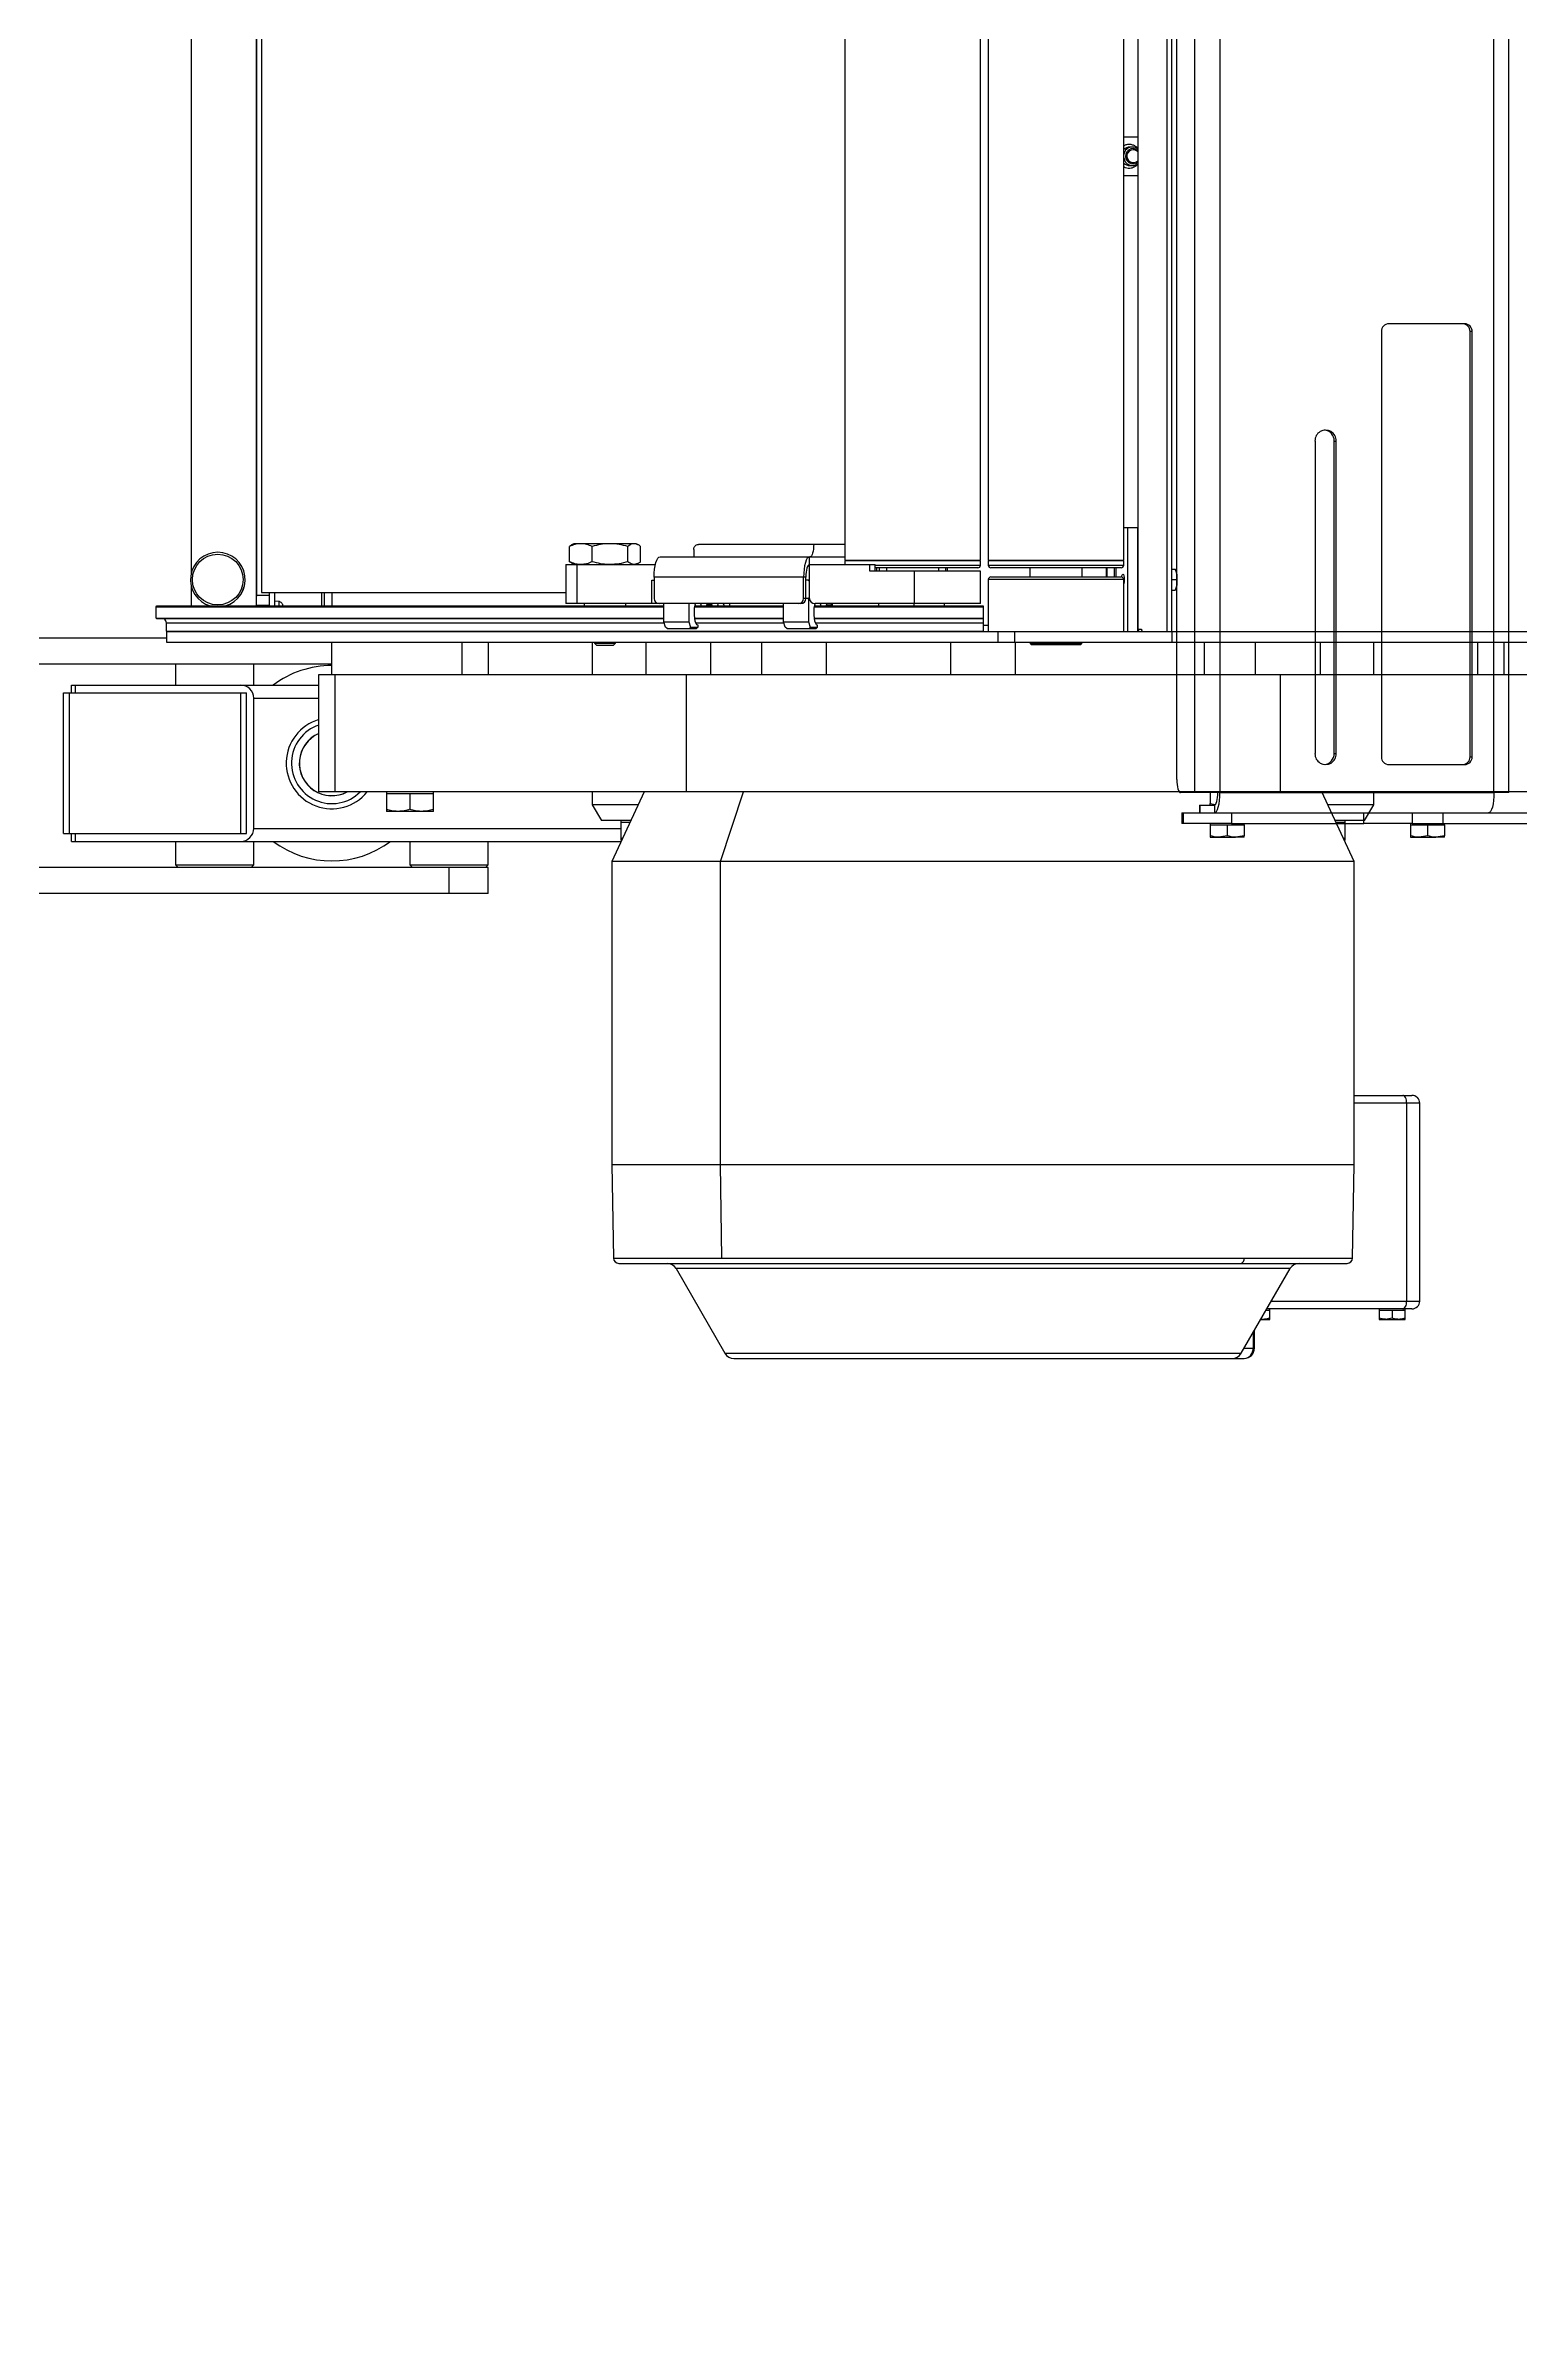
# Model space of a CAD drawing. Header units: inches. Extents: x -955375 to 106222, y -96450 to 64845.
# Drawn here: x 8285 to 8851, y 26349 to 27218 of the extents above; entities that cross this region are included whole.
import ezdxf

# ---------------------------------------------------------------- set-up
doc = ezdxf.new("R2010")
doc.units = ezdxf.units.IN
doc.header["$MEASUREMENT"] = 0
doc.linetypes.add('CONTINUA', pattern=[0])
doc.linetypes.add('SLD-Continua', pattern=[0])
doc.layers.add('ACHUTECH', color=24, linetype='Continuous', lineweight=18)
for name, color, linetype in [('DIBUJO', 2, 'Continuous'), ('P-EQUIPO NUEVO', 134, 'Continuous'), ('SP-TRANSPORTADOR_NUEVO', 102, 'SLD-Continua')]:
    doc.layers.add(name, color=color, linetype=linetype)
doc.styles.get("Standard").update_dxf_attribs({"font": 'isocp2.shx'})
doc.dimstyles.new('SUPERPEQUEÑA', dxfattribs={"dimtxt": 0.1, "dimasz": 0.05, "dimexe": 0.1, "dimexo": 0.15, "dimgap": 0.05, "dimtad": 1, "dimzin": 0, "dimdsep": 46, "dimtxsty": 'Standard', "dimblk1": 'CRUZZ', "dimblk2": 'CRUZZ', "dimsah": 1, "dimcen": 0.03, "dimse1": 1, "dimse2": 1, "dimclrd": 109, "dimclre": 4, "dimclrt": 173, "dimadec": 0, "dimazin": 0, "dimtfac": 1, "dimtix": 1, "dimtmove": 1, "dimatfit": 3, "dimldrblk": 'CRUZZ', "dimfxl": 1, "dimtolj": 1, "dimtzin": 0, "dimlwd": -1, "dimarcsym": 0})

# ---------------------------------------------------------------- blocks, each defined once
blk = doc.blocks.new('CRUZ')
at = {"layer": 'DIBUJO', "color": 7, "lineweight": -3}
for p, q in [((-0.2, 0), (0.2, 0)), ((0, 0.2), (0, -0.2))]:
    blk.add_line(p, q, dxfattribs=at)
at = {"layer": 'DIBUJO', "color": 7, "lineweight": -3, "const_width": 0.05}
blk.add_lwpolyline([(0, 0, 1), (0, 0, 1)], format="xyb", close=True, dxfattribs=at)
blk = doc.blocks.new('CRUZZ')
at = {"layer": 'DIBUJO', "color": 3, "xscale": 10, "yscale": 10, "zscale": 10}
blk.add_blockref('CRUZ', (0, 0), dxfattribs=at)
blk = doc.blocks.new('*D185')
at = {"layer": 'ACHUTECH', "color": 7, "ltscale": 500, "transparency": 16777216}
blk.add_line((5118.65, 54499.15), (5118.65, 25409.93), dxfattribs=at)
at = {"layer": 'Defpoints', "color": 0, "linetype": 'CONTINUA', "ltscale": 500, "transparency": 16777216}
for p in [(26169.23, 54499.2), (5118.65, 25409.88), (6592.24, 25409.88)]:
    blk.add_point(p, dxfattribs=at)
at = {"layer": 'ACHUTECH', "color": 7, "linetype": 'CONTINUA', "ltscale": 500, "transparency": 16777216, "xscale": 0.05, "yscale": 0.05, "zscale": 0.05}
for p, rotation in [((5118.65, 54499.2), 90), ((5118.65, 25409.88), 270)]:
    blk.add_blockref('CRUZZ', p, dxfattribs=dict(at, rotation=rotation))
at = {"layer": 'ACHUTECH', "color": 7, "linetype": 'CONTINUA', "lineweight": 13, "ltscale": 500, "transparency": 16777216, "insert": (5118.56, 39954.54), "char_height": 0.15, "attachment_point": 5, "rotation": 90}
blk.add_mtext('\\A1;29089.32', dxfattribs=at)
blk = doc.blocks.new('*D201')
at = {"layer": 'ACHUTECH', "color": 7, "ltscale": 500, "transparency": 16777216}
blk.add_line((4340.12, 59153.03), (4340.12, 15437.33), dxfattribs=at)
at = {"layer": 'Defpoints', "color": 0, "linetype": 'CONTINUA', "ltscale": 500, "transparency": 16777216}
for p in [(21639.15, 59153.08), (4340.12, 15437.28), (6285.39, 15437.28)]:
    blk.add_point(p, dxfattribs=at)
at = {"layer": 'ACHUTECH', "color": 7, "linetype": 'CONTINUA', "ltscale": 500, "transparency": 16777216, "xscale": 0.05, "yscale": 0.05, "zscale": 0.05}
for p, rotation in [((4340.12, 59153.08), 90), ((4340.12, 15437.28), 270)]:
    blk.add_blockref('CRUZZ', p, dxfattribs=dict(at, rotation=rotation))
at = {"layer": 'ACHUTECH', "color": 7, "linetype": 'CONTINUA', "lineweight": 13, "ltscale": 500, "transparency": 16777216, "insert": (4340.02, 37295.18), "char_height": 0.15, "attachment_point": 5, "rotation": 90}
blk.add_mtext('\\A1;43715.81', dxfattribs=at)
blk = doc.blocks.new('tr-55')
for radius, start, end in [(1002, 0.09743, 90.09743), (987, 0.09743, 90.09743), (678.5, 0, 90), (663.5, 0, 90)]:
    blk.add_arc((122470, 12167.21), radius, start, end)
blk = doc.blocks.new('termoformadora 2')
for p, q in [((140534.53, -8686.36), (140529.96, -8686.36)), ((140531.09, -8688.36), (140512.32, -8720.86)), ((140525.96, -8690.35), (140525.92, -8697.31)), ((140526.46, -8696.37), (140526.49, -8690.36)), ((140529.93, -8690.36), (140526.49, -8690.36)), ((140729.25, -8688.36), (140531.09, -8688.36)), ((140748.01, -8720.86), (140729.25, -8688.36)), ((140465.51, -8705.36), (140521.27, -8705.36)), ((140478.13, -8701.36), (140468.13, -8701.36)), ((140468.13, -8701.81), (140468.13, -8705.36)), ((140478.13, -8704.86), (140468.13, -8704.86)), ((140468.44, -8705.59), (140468.18, -8705.87)), ((140468.72, -8705.42), (140468.44, -8705.59)), ((140469.01, -8705.36), (140468.72, -8705.42)), ((140473.13, -8701.81), (140475.63, -8701.36)), ((140473.13, -8704.86), (140473.13, -8701.81)), ((140478.13, -8705.36), (140478.13, -8701.36)), ((140523.58, -8701.36), (140520.13, -8701.36)), ((140520.13, -8701.81), (140520.13, -8705.36)), ((140521.56, -8704.86), (140520.13, -8704.86)), ((140462.51, -8708.36), (140462.51, -8784.36)), ((140519.54, -8708.36), (140462.51, -8708.36)), ((140467.54, -8707.78), (140467.51, -8708.36)), ((140467.51, -8708.36), (140467.51, -8784.36)), ((140467.62, -8707.22), (140467.54, -8707.78)), ((140467.76, -8706.7), (140467.62, -8707.22)), ((140467.95, -8706.24), (140467.76, -8706.7)), ((140468.18, -8705.87), (140467.95, -8706.24)), ((140512.32, -8720.86), (140748.01, -8720.86)), ((140488.32, -8724.83), (140487.69, -8760.86)), ((140772.02, -8724.83), (140488.32, -8724.83)), ((140730.47, -8724.83), (140730.92, -8760.86)), ((140772.65, -8760.86), (140772.02, -8724.83)), ((140487.67, -8760.86), (140487.67, -8877.12)), ((140772.67, -8760.86), (140487.67, -8760.86)), ((140730.93, -8760.86), (140730.93, -8877.12)), ((140772.67, -8877.12), (140772.67, -8760.86)), ((140462.51, -8784.36), (140487.67, -8784.36)), ((140487.67, -8787.36), (140465.51, -8787.36)), ((140467.51, -8784.36), (140467.54, -8784.95)), ((140467.54, -8784.95), (140467.62, -8785.51)), ((140467.62, -8785.51), (140467.76, -8786.03)), ((140467.76, -8786.03), (140467.95, -8786.49)), ((140467.95, -8786.49), (140468.18, -8786.86)), ((140468.18, -8786.86), (140468.44, -8787.14)), ((140468.44, -8787.14), (140468.72, -8787.31)), ((140468.72, -8787.31), (140469.01, -8787.36)), ((140820.17, -8864.86), (140820.17, -8874.86)), ((140820.17, -8864.86), (141160.17, -8864.86)), ((140835.17, -8864.86), (140835.17, -8874.86)), ((140487.67, -8877.12), (140500.14, -8903.86)), ((140487.67, -8877.12), (140772.67, -8877.12)), ((140730.93, -8877.12), (140722.11, -8903.86)), ((140760.2, -8903.86), (140772.67, -8877.12)), ((140821.17, -8874.86), (140820.17, -8875.86)), ((140820.17, -8874.86), (141160.17, -8874.86)), ((140820.17, -8875.86), (140820.17, -8884.86)), ((140850.17, -8875.86), (140820.17, -8875.86)), ((140850.17, -8875.86), (140849.17, -8874.86)), ((140850.17, -8884.86), (140850.17, -8875.86)), ((140911.17, -8874.86), (140910.17, -8875.86)), ((140910.17, -8875.86), (140910.17, -8884.86)), ((140940.17, -8875.86), (140910.17, -8875.86)), ((140940.17, -8875.86), (140939.17, -8874.86)), ((140940.17, -8884.86), (140940.17, -8875.86)), ((140453.04, -8887.05), (140456.29, -8886.46)), ((140453.04, -8886.46), (140456.29, -8886.46)), ((140453.04, -8891.16), (140453.04, -8887.05)), ((140462.79, -8886.46), (140456.29, -8886.46)), ((140459.54, -8887.05), (140462.79, -8886.46)), ((140459.54, -8891.16), (140459.54, -8887.05)), ((140466.04, -8886.46), (140462.79, -8886.46)), ((140466.04, -8891.16), (140466.04, -8887.05)), ((140491.17, -8885.36), (140491.52, -8885.36)), ((140491.17, -8886.17), (140491.81, -8886)), ((140491.17, -8886.17), (140491.17, -8892.86)), ((140529.97, -8887.05), (140533.22, -8886.46)), ((140529.97, -8886.46), (140533.22, -8886.46)), ((140529.97, -8891.16), (140529.97, -8887.05)), ((140539.72, -8886.46), (140533.22, -8886.46)), ((140536.47, -8887.05), (140539.72, -8886.46)), ((140536.47, -8891.16), (140536.47, -8887.05)), ((140542.97, -8886.46), (140539.72, -8886.46)), ((140542.97, -8891.16), (140542.97, -8887.05)), ((140768.53, -8886), (140769.17, -8886.17)), ((140769.17, -8885.36), (140768.82, -8885.36)), ((140980.17, -8884.86), (140769.06, -8884.86)), ((140769.17, -8892.86), (140769.17, -8886.17)), ((140912.99, -8887.86), (140912.99, -8941.86)), ((140983.17, -8887.86), (140912.99, -8887.86)), ((140915.12, -8887.86), (140915.12, -8941.86)), ((140978.7, -8887.86), (140978.7, -8884.86)), ((140980.17, -8884.86), (140980.17, -8887.86)), ((140980.88, -8887.86), (140980.88, -8941.86)), ((140983.17, -8887.86), (140983.17, -8941.86)), ((140453.55, -8891.76), (140360.67, -8891.76)), ((140453.55, -8895.76), (140360.67, -8895.76)), ((140434.96, -8897.08), (140435.33, -8896.36)), ((140435.33, -8896.36), (140435.73, -8895.91)), ((140435.73, -8895.91), (140436.15, -8895.76)), ((140453.04, -8891.16), (140453.04, -8891.76)), ((140456.29, -8891.16), (140453.04, -8891.16)), ((140465.46, -8891.76), (140453.55, -8891.76)), ((140453.55, -8891.76), (140453.55, -8895.76)), ((140465.46, -8895.76), (140453.55, -8895.76)), ((140459.54, -8891.16), (140456.29, -8891.16)), ((140462.79, -8891.16), (140459.54, -8891.16)), ((140466.04, -8891.16), (140462.79, -8891.16)), ((140465.46, -8891.76), (140484, -8891.76)), ((140465.46, -8895.76), (140465.46, -8891.76)), ((140481.6, -8895.76), (140465.46, -8895.76)), ((140466.04, -8891.76), (140466.04, -8891.16)), ((140483.67, -8892.86), (140480.17, -8898.93)), ((140541.36, -8895.76), (140481.6, -8895.76)), ((140483.67, -8892.86), (140495.01, -8892.86)), ((140534.73, -8891.76), (140484, -8891.76)), ((140484, -8891.76), (140484, -8895.76)), ((140494.73, -8892.26), (140491.17, -8892.26)), ((140529.97, -8891.16), (140529.97, -8891.76)), ((140533.22, -8891.16), (140529.97, -8891.16)), ((140536.47, -8891.16), (140533.22, -8891.16)), ((140534.73, -8891.76), (140553.27, -8891.76)), ((140534.73, -8895.76), (140534.73, -8891.76)), ((140539.72, -8891.16), (140536.47, -8891.16)), ((140542.97, -8891.16), (140539.72, -8891.16)), ((140540.54, -8896.36), (140540.17, -8897.08)), ((140540.94, -8895.91), (140540.54, -8896.36)), ((140541.36, -8895.76), (140540.94, -8895.91)), ((140541.88, -8895.76), (140541.36, -8895.76)), ((140541.36, -8898.76), (140541.36, -8895.76)), ((140553.27, -8895.76), (140541.88, -8895.76)), ((140542.97, -8891.76), (140542.97, -8891.16)), ((140546.9, -8898.76), (140546.9, -8895.76)), ((140547.09, -8898.76), (140547.09, -8895.76)), ((140553.27, -8891.76), (140553.84, -8891.76)), ((140553.27, -8891.76), (140553.27, -8895.76)), ((140553.84, -8895.76), (140553.27, -8895.76)), ((140553.84, -8895.76), (140553.84, -8891.76)), ((140765.33, -8892.86), (140776.67, -8892.86)), ((140769.17, -8892.26), (140765.6, -8892.26)), ((140910.17, -8889.86), (140769.17, -8889.86)), ((140780.17, -8898.93), (140776.67, -8892.86)), ((140841.17, -8896.36), (140859.17, -8896.36)), ((140910.17, -8889.86), (140910.17, -8939.86)), ((140375.17, -8903.86), (140885.17, -8903.86)), ((140428.35, -8903.56), (140428.35, -9622.56)), ((140428.35, -8903.56), (140434.01, -8903.56)), ((140434.01, -8903.56), (140434.05, -8902.04)), ((140434.01, -8903.56), (140434.01, -9622.56)), ((140539.22, -8903.56), (140434.01, -8903.56)), ((140434.05, -8902.04), (140434.17, -8900.58)), ((140434.17, -8900.58), (140434.37, -8899.23)), ((140434.37, -8899.23), (140434.64, -8898.05)), ((140434.64, -8898.05), (140434.96, -8897.08)), ((140480.17, -8898.93), (140480.17, -8903.86)), ((140480.17, -8898.93), (140497.84, -8898.93)), ((140516.15, -8948.86), (140516.15, -8903.86)), ((140539.26, -8902.04), (140539.22, -8903.56)), ((140539.22, -8903.56), (140548.86, -8903.56)), ((140539.22, -9622.56), (140539.22, -8903.56)), ((140539.38, -8900.58), (140539.26, -8902.04)), ((140539.58, -8899.23), (140539.38, -8900.58)), ((140539.85, -8898.05), (140539.58, -8899.23)), ((140540.17, -8897.08), (140539.85, -8898.05)), ((140540.07, -8902.63), (140540.04, -8903.56)), ((140540.14, -8901.73), (140540.07, -8902.63)), ((140540.26, -8900.9), (140540.14, -8901.73)), ((140540.43, -8900.17), (140540.26, -8900.9)), ((140540.63, -8899.57), (140540.43, -8900.17)), ((140540.85, -8899.13), (140540.63, -8899.57)), ((140541.1, -8898.86), (140540.85, -8899.13)), ((140542.97, -8899.35), (140541.04, -8899)), ((140541.36, -8898.76), (140541.1, -8898.86)), ((140546.9, -8898.76), (140541.36, -8898.76)), ((140542.97, -8903.56), (140542.97, -8899.35)), ((140547.09, -8898.76), (140546.9, -8898.76)), ((140548.86, -8903.56), (140554.4, -8903.56)), ((140548.86, -8903.56), (140548.86, -9622.56)), ((140554.66, -8903.66), (140554.4, -8903.56)), ((140554.92, -8903.95), (140554.66, -8903.66)), ((140555.16, -8904.41), (140554.92, -8903.95)), ((140555.37, -8905.03), (140555.16, -8904.41)), ((140555.54, -8905.79), (140555.37, -8905.03)), ((140744.19, -8948.86), (140744.19, -8903.86)), ((140762.5, -8898.93), (140780.17, -8898.93)), ((140780.17, -8903.86), (140780.17, -8898.93)), ((140841.17, -8897.17), (140841.17, -8903.86)), ((140859.17, -8903.26), (140841.17, -8903.26)), ((140850.17, -8903.26), (140850.17, -8897.17)), ((140859.17, -8903.86), (140859.17, -8897.17)), ((140879.02, -8948.86), (140879.02, -8903.86)), ((140885.17, -8903.86), (140885.17, -8948.86)), ((140474.35, -8914.31), (140445.26, -8914.31)), ((140555.66, -8906.65), (140555.54, -8905.79)), ((140555.74, -8907.59), (140555.66, -8906.65)), ((140555.77, -8908.56), (140555.74, -8907.59)), ((140555.77, -8908.56), (140555.77, -9617.56)), ((140442.38, -8917.31), (140442.38, -9080.56)), ((140443.2, -8917.31), (140442.38, -8917.31)), ((140443.2, -8917.31), (140443.2, -9080.56)), ((140477.24, -9080.56), (140477.24, -8917.31)), ((140494.55, -8918.56), (140494.55, -9038.56)), ((140495.37, -8918.56), (140494.55, -8918.56)), ((140495.37, -8918.56), (140495.37, -9038.56)), ((140502.72, -9038.56), (140502.72, -8918.56)), ((140910.17, -8939.86), (140885.17, -8939.86)), ((140885.17, -8948.86), (140375.17, -8948.86)), ((140430.17, -8961.36), (140430.17, -8948.86)), ((140440.17, -8948.86), (140440.17, -8961.36)), ((140480.17, -8948.86), (140480.17, -8961.36)), ((140500.67, -8948.86), (140500.67, -8961.36)), ((140525.67, -8961.36), (140525.67, -8948.86)), ((140545.17, -8948.86), (140545.17, -8961.36)), ((140617.67, -8948.86), (140617.67, -8961.36)), ((140642.67, -8961.36), (140642.67, -8948.86)), ((140690.27, -8948.86), (140690.27, -8961.36)), ((140715.17, -8961.36), (140715.17, -8948.86)), ((140734.67, -8948.86), (140734.67, -8961.36)), ((140759.67, -8961.36), (140759.67, -8948.86)), ((140780.17, -8961.36), (140780.17, -8948.86)), ((140820.17, -8961.36), (140820.17, -8948.86)), ((140830.17, -8948.86), (140830.17, -8961.36)), ((140880.17, -8948.86), (140880.17, -8961.36)), ((140980.17, -8944.86), (140885.17, -8944.86)), ((140910.17, -8944.86), (140910.17, -8952.86)), ((140983.17, -8941.86), (140912.99, -8941.86)), ((140940.17, -8952.86), (140940.17, -8944.86)), ((140978.7, -8944.86), (140978.7, -8941.86)), ((140980.17, -8941.86), (140980.17, -8944.86)), ((140880.17, -8952.86), (141100.17, -8952.86)), ((140350, -8965.36), (140943.67, -8965.36)), ((140943.67, -8961.36), (140400.17, -8961.36)), ((140557.58, -8961.36), (140557.58, -8965.36)), ((140557.75, -8965.36), (140557.75, -9630.36)), ((140559.53, -8965.36), (140559.53, -9630.36)), ((140570.67, -8966.36), (140569.35, -8966.36)), ((140570.67, -8966.36), (140570.67, -9629.36)), ((140570.89, -9005.36), (140570.89, -8965.36)), ((140574.53, -8965.36), (140574.53, -9005.36)), ((140576.17, -8965.36), (140576.17, -8985.36)), ((140592.72, -8960.36), (140592.22, -8960.86)), ((140592.22, -8960.86), (140592.22, -8961.36)), ((140612.12, -8960.86), (140592.22, -8960.86)), ((140592.72, -8960.36), (140611.62, -8960.36)), ((140612.12, -8960.86), (140611.62, -8960.36)), ((140612.12, -8961.36), (140612.12, -8960.86)), ((140618.1, -8965.36), (140618.1, -8961.36)), ((140624.42, -8961.36), (140624.42, -8965.36)), ((140628.17, -8985.36), (140628.17, -8965.36)), ((140630.17, -8975.26), (140630.17, -8965.36)), ((140943.67, -8965.56), (140630.17, -8965.56)), ((140772.1, -8960.14), (140771.3, -8960.94)), ((140771.3, -8960.94), (140771.3, -8961.36)), ((140779.3, -8960.94), (140771.3, -8960.94)), ((140778.5, -8960.14), (140772.1, -8960.14)), ((140779.3, -8960.94), (140778.5, -8960.14)), ((140779.3, -8961.36), (140779.3, -8960.94)), ((140943.47, -8965.36), (140943.67, -8965.56)), ((140943.67, -8965.36), (140943.67, -8961.36)), ((140943.67, -8962.86), (141075.17, -8962.86)), ((140943.67, -8965.56), (140943.67, -8968.64)), ((140630.17, -8967.86), (140628.17, -8967.86)), ((140630.17, -8968.64), (140694.45, -8968.64)), ((140630.17, -8970.26), (140694.89, -8970.26)), ((140694.93, -8970.56), (140630.17, -8970.56)), ((140694.89, -8974.96), (140630.17, -8974.96)), ((140693.76, -8967.04), (140693.66, -8967.14)), ((140693.66, -8967.14), (140693.66, -8967.81)), ((140696.57, -8967.14), (140693.66, -8967.14)), ((140693.66, -8967.81), (140694.05, -8968)), ((140693.89, -8967.88), (140693.66, -8967.81)), ((140694.26, -8966.64), (140693.76, -8967.04)), ((140694.05, -8968), (140694.4, -8968.54)), ((140705.52, -8966.64), (140694.26, -8966.64)), ((140694.4, -8968.54), (140694.7, -8969.39)), ((140694.7, -8969.39), (140694.92, -8970.49)), ((140694.97, -8974.38), (140694.78, -8975.55)), ((140694.92, -8970.49), (140695.04, -8971.75)), ((140695.06, -8973.09), (140694.97, -8974.38)), ((140695.04, -8971.75), (140695.06, -8973.09)), ((140696.57, -8967.14), (140696.9, -8966.64)), ((140697.15, -8969.14), (140696.57, -8967.14)), ((140697.15, -8977.84), (140697.15, -8969.14)), ((140706.72, -8969.14), (140697.15, -8969.14)), ((140705.52, -8966.64), (140706.14, -8967.14)), ((140706.14, -8967.14), (140706.72, -8969.14)), ((140706.58, -8968.64), (140740.38, -8968.64)), ((140706.72, -8969.14), (140706.72, -8976.14)), ((140706.72, -8970.26), (140740.81, -8970.26)), ((140740.86, -8970.56), (140706.72, -8970.56)), ((140740.82, -8974.96), (140706.72, -8974.96)), ((140739.68, -8967.04), (140739.59, -8967.14)), ((140739.59, -8967.14), (140739.59, -8967.81)), ((140742.5, -8967.14), (140739.59, -8967.14)), ((140739.59, -8967.81), (140739.97, -8968)), ((140739.82, -8967.88), (140739.59, -8967.81)), ((140740.18, -8966.64), (140739.68, -8967.04)), ((140739.97, -8968), (140740.33, -8968.54)), ((140751.44, -8966.64), (140740.18, -8966.64)), ((140740.33, -8968.54), (140740.63, -8969.39)), ((140740.63, -8969.39), (140740.84, -8970.49)), ((140740.9, -8974.38), (140740.71, -8975.55)), ((140740.84, -8970.49), (140740.97, -8971.75)), ((140740.99, -8973.09), (140740.9, -8974.38)), ((140740.97, -8971.75), (140740.99, -8973.09)), ((140742.5, -8967.14), (140742.83, -8966.64)), ((140743.08, -8969.14), (140742.5, -8967.14)), ((140743.08, -8976.14), (140743.08, -8969.14)), ((140752.65, -8969.14), (140743.08, -8969.14)), ((140751.44, -8966.64), (140752.06, -8967.14)), ((140752.06, -8967.14), (140752.65, -8969.14)), ((140752.5, -8968.64), (140943.67, -8968.64)), ((140752.65, -8969.14), (140752.65, -8976.14)), ((140752.65, -8970.26), (140947.37, -8970.26)), ((140947.67, -8970.56), (140752.65, -8970.56)), ((140947.67, -8974.96), (140752.65, -8974.96)), ((140947.37, -8970.26), (140947.67, -8970.56)), ((140947.67, -8974.96), (140947.37, -8975.26)), ((140947.67, -8970.56), (140947.67, -8974.96)), ((140555.82, -8985.36), (140555.76, -8983.36)), ((140556.38, -8981.36), (140556.18, -8981.77)), ((140557.75, -8981.36), (140556.39, -8981.36)), ((140576.01, -8984.56), (140576.12, -8983.88)), ((140576.12, -8983.88), (140576.17, -8983.71)), ((140694.81, -8975.26), (140630.17, -8975.26)), ((140631.17, -8976.14), (140631.17, -8988.64)), ((140631.17, -8976.14), (140694.67, -8976.14)), ((140645.04, -8976.14), (140645.04, -8975.26)), ((140656.42, -8976.14), (140656.42, -8988.64)), ((140656.77, -8976.14), (140656.77, -8975.26)), ((140670.14, -8975.26), (140670.14, -8976.14)), ((140688.14, -8976.14), (140688.14, -8975.26)), ((140688.43, -8975.64), (140688.24, -8975.26)), ((140688.43, -8976.14), (140688.43, -8975.64)), ((140690.17, -8975.64), (140688.43, -8975.64)), ((140690.36, -8975.26), (140690.17, -8975.64)), ((140690.17, -8975.64), (140690.17, -8976.14)), ((140692.7, -8976.14), (140692.49, -8975.26)), ((140694.78, -8975.55), (140694.63, -8976.14)), ((140697.15, -8977.84), (140696.75, -8977.84)), ((140696.78, -8978.64), (140697.26, -8978.14)), ((140696.78, -8978.14), (140699.05, -8978.14)), ((140696.78, -8978.14), (140696.78, -8994.14)), ((140697.15, -8977.84), (140697.44, -8978.14)), ((140698.17, -8978.14), (140698.17, -8986.34)), ((140699.05, -8978.14), (140699.05, -8986.34)), ((140700.09, -8976.14), (140790.3, -8976.14)), ((140740.74, -8975.26), (140706.72, -8975.26)), ((140727.37, -8975.26), (140727.37, -8976.14)), ((140729.74, -8975.55), (140729.69, -8975.26)), ((140729.9, -8976.14), (140729.74, -8975.55)), ((140732.04, -8975.26), (140731.83, -8976.14)), ((140734.35, -8975.64), (140734.16, -8975.26)), ((140734.35, -8976.14), (140734.35, -8975.64)), ((140734.35, -8975.64), (140736.1, -8975.64)), ((140736.29, -8975.26), (140736.1, -8975.64)), ((140736.1, -8975.64), (140736.1, -8976.14)), ((140738.62, -8976.14), (140738.41, -8975.26)), ((140740.71, -8975.55), (140740.55, -8976.14)), ((140947.37, -8975.26), (140752.65, -8975.26)), ((140756.45, -8986.34), (140756.45, -8978.14)), ((140757.34, -8976.14), (140757.34, -8985.14)), ((140767.3, -8975.26), (140767.3, -8976.14)), ((140783.3, -8976.14), (140783.3, -8975.26)), ((140785.95, -8976.14), (140785.95, -8991.14)), ((140790.3, -8991.14), (140790.3, -8976.14)), ((140907.17, -8980.36), (140790.3, -8980.36)), ((140880.17, -8980.36), (140880.17, -8975.26)), ((140883.11, -8980.36), (140883.11, -8975.26)), ((140884.15, -8980.36), (140884.15, -8975.26)), ((140899.05, -8975.26), (140899.06, -8975.42)), ((140899.06, -8975.26), (140899.06, -8975.42)), ((140899.09, -8975.42), (140899.11, -8975.26)), ((140899.09, -8975.42), (140899.09, -8975.26)), ((140900.26, -8976.93), (140900.26, -8976.91)), ((140900.27, -8976.94), (140900.26, -8976.93)), ((140900.27, -8976.92), (140900.58, -8976.98)), ((140900.27, -8976.95), (140900.27, -8976.94)), ((140900.28, -8976.95), (140900.27, -8976.95)), ((140900.29, -8976.93), (140900.28, -8976.94)), ((140900.28, -8976.94), (140900.28, -8976.95)), ((140900.28, -8976.95), (140900.28, -8976.95)), ((140900.29, -8976.91), (140900.29, -8976.93)), ((140900.45, -8976.97), (140902.08, -8977.11)), ((140902.17, -8980.36), (140902.17, -8975.26)), ((140904.17, -8980.36), (140904.17, -8975.26)), ((140909.1, -8979.36), (140904.17, -8979.36)), ((140904.21, -8975.36), (140904.21, -8975.26)), ((140904.21, -8975.36), (140909.2, -8975.36)), ((140907.17, -9615.36), (140907.17, -8980.36)), ((140908.94, -8979.36), (140908.94, -9616.36)), ((140909.2, -9620.36), (140909.2, -8975.36)), ((140934.2, -8983.03), (140934.2, -8975.26)), ((140556.39, -8989.36), (140555.76, -8987.36)), ((140557.75, -8985.36), (140555.82, -8985.36)), ((140556.18, -8988.96), (140556.38, -8989.36)), ((140557.75, -8989.36), (140556.39, -8989.36)), ((140575.97, -8985.36), (140576.01, -8984.56)), ((140576.01, -8986.17), (140575.97, -8985.36)), ((140575.99, -8984.74), (140576.02, -8985.36)), ((140576.02, -8985.36), (140575.99, -8985.99)), ((140576.12, -8986.85), (140576.01, -8986.17)), ((140576.29, -8987.31), (140576.12, -8986.85)), ((140576.17, -8985.36), (140628.17, -8985.36)), ((140576.17, -8990.86), (140576.17, -8992.56)), ((140628.17, -8990.86), (140576.17, -8990.86)), ((140576.17, -8992.56), (140576.47, -8992.86)), ((140576.17, -8992.56), (140628.17, -8992.56)), ((140576.48, -8987.46), (140576.29, -8987.31)), ((140576.68, -8987.31), (140576.48, -8987.46)), ((140576.85, -8986.85), (140576.68, -8987.31)), ((140576.94, -8986.34), (140576.85, -8986.85)), ((140627.17, -8986.36), (140577.17, -8986.36)), ((140577.17, -8989.86), (140627.17, -8989.86)), ((140579.17, -8989.86), (140579.17, -8986.36)), ((140579.66, -8986.36), (140579.66, -8989.86)), ((140582.59, -8989.86), (140582.59, -8986.36)), ((140582.94, -8989.86), (140582.94, -8986.36)), ((140592.27, -8986.36), (140592.17, -8986.46)), ((140592.17, -8986.46), (140592.17, -8989.86)), ((140612.17, -8986.46), (140592.17, -8986.46)), ((140612.17, -8986.46), (140612.07, -8986.36)), ((140612.17, -8989.86), (140612.17, -8986.46)), ((140627.87, -8992.86), (140628.17, -8992.56)), ((140628.17, -8992.56), (140628.17, -8990.86)), ((140631.17, -8988.64), (140673.57, -8988.64)), ((140631.17, -8990.86), (140631.17, -8992.56)), ((140671.62, -8990.86), (140631.17, -8990.86)), ((140631.17, -8992.56), (140631.47, -8992.86)), ((140631.17, -8992.56), (140683.17, -8992.56)), ((140632.17, -8989.86), (140671.62, -8989.86)), ((140643.96, -8989.86), (140643.92, -8988.64)), ((140644.41, -8988.64), (140644.44, -8989.86)), ((140647.17, -8988.64), (140647.17, -8989.86)), ((140667.17, -8989.86), (140667.17, -8988.64)), ((140669.91, -8988.64), (140669.91, -8989.86)), ((140670.91, -8988.64), (140670.91, -8989.86)), ((140671.62, -8988.64), (140671.62, -8991.14)), ((140696.78, -8991.14), (140671.62, -8991.14)), ((140673.57, -8988.64), (140673.57, -8991.14)), ((140682.87, -8992.86), (140683.17, -8992.56)), ((140683.17, -8992.56), (140683.17, -8991.14)), ((140697.26, -8985.14), (140696.78, -8984.64)), ((140696.78, -8985.14), (140698.17, -8985.14)), ((140696.78, -8991.14), (140697.05, -8991.05)), ((140697.05, -8991.05), (140697.31, -8990.77)), ((140697.31, -8990.77), (140697.55, -8990.33)), ((140697.55, -8990.33), (140697.77, -8989.73)), ((140697.77, -8989.73), (140697.94, -8989.01)), ((140697.94, -8989.01), (140698.07, -8988.18)), ((140698.04, -8992.83), (140698.38, -8991.86)), ((140698.07, -8988.18), (140698.15, -8987.28)), ((140698.15, -8987.28), (140698.17, -8986.34)), ((140698.17, -8986.34), (140756.45, -8986.34)), ((140698.38, -8991.86), (140698.66, -8990.67)), ((140698.66, -8990.67), (140698.87, -8989.32)), ((140698.87, -8989.32), (140699, -8987.86)), ((140699, -8987.86), (140699.05, -8986.34)), ((140755.79, -8991.86), (140755.45, -8992.83)), ((140756.07, -8990.67), (140755.79, -8991.86)), ((140790.3, -8991.14), (140755.97, -8991.14)), ((140756.28, -8989.32), (140756.07, -8990.67)), ((140756.41, -8987.86), (140756.28, -8989.32)), ((140756.45, -8986.34), (140756.41, -8987.86)), ((140757.34, -8985.14), (140756.45, -8985.14)), ((140761.63, -8992.21), (140761.63, -8998.07)), ((140763.3, -8991.14), (140762.47, -8991.62)), ((140766.53, -8992.21), (140766.53, -8998.07)), ((140780.2, -8992.21), (140780.2, -8998.07)), ((140788.13, -8991.62), (140787.3, -8991.14)), ((140788.12, -8991.74), (140788.98, -8992.21)), ((140788.98, -8992.21), (140788.98, -8998.07)), ((140934.2, -9608.03), (140934.2, -8987.7)), ((140576.17, -8992.86), (140576.17, -9602.86)), ((140628.17, -8992.86), (140576.17, -8992.86)), ((140628.17, -9602.86), (140628.17, -8992.86)), ((140631.17, -8992.86), (140631.17, -9602.86)), ((140683.17, -8992.86), (140631.17, -8992.86)), ((140683.17, -9602.86), (140683.17, -8992.86)), ((140754.18, -8994.14), (140683.17, -8994.14)), ((140683.17, -8998.86), (140739.43, -8998.86)), ((140683.3, -8998.86), (140683.17, -8998.89)), ((140695.19, -8998.94), (140695.22, -8998)), ((140695.22, -8998), (140695.3, -8997.1)), ((140695.3, -8997.1), (140695.43, -8996.27)), ((140695.43, -8996.27), (140695.6, -8995.55)), ((140695.6, -8995.55), (140695.81, -8994.95)), ((140695.81, -8994.95), (140696.05, -8994.51)), ((140696.05, -8994.51), (140696.32, -8994.23)), ((140696.32, -8994.23), (140696.59, -8994.14)), ((140696.78, -8994.14), (140697.22, -8993.99)), ((140697.22, -8993.99), (140697.65, -8993.55)), ((140697.65, -8993.55), (140698.04, -8992.83)), ((140741.26, -8996.86), (140741.26, -8994.14)), ((140754.63, -8993.99), (140754.18, -8994.14)), ((140755.05, -8993.55), (140754.63, -8993.99)), ((140755.45, -8992.83), (140755.05, -8993.55)), ((140762.47, -8998.66), (140763.3, -8999.14)), ((140763.3, -8999.14), (140787.3, -8999.14)), ((140787.3, -8999.14), (140788.13, -8998.66)), ((140788.12, -8998.54), (140788.98, -8998.07)), ((140923.91, -8995.86), (140923.96, -8995.86)), ((140576.17, -9005.36), (140570.67, -9005.36)), ((140495.37, -9038.56), (140494.55, -9038.56)), ((140442.38, -9080.56), (140443.2, -9080.56)), ((140445.26, -9083.56), (140474.35, -9083.56)), ((140570.67, -9140.36), (140576.17, -9140.36)), ((140572.54, -9145.36), (140572.52, -9145.36)), ((140573.84, -9144.31), (140572.79, -9144.31)), ((140576.17, -9155.36), (140570.67, -9155.36)), ((140572.52, -9150.36), (140572.54, -9150.36)), ((140572.79, -9151.41), (140573.84, -9151.41))]:
    blk.add_line(p, q)
blk.add_circle((140923.96, -8985.36), 9.75)
for centre, radius, start, end in [((140529.96, -8690.36), 4, 90, 179.74118), ((140530.24, -8690.11), 3.76, 94.40289, 183.81042), ((140534.55, -8690.36), 4, 90, 150), ((140725.79, -8690.36), 4, 30, 90), ((140526.4, -8685.07), 5.29, 265.16692, 270.97234), ((140465.51, -8708.36), 3, 90, 180), ((140490.32, -8724.86), 2, 90, 179), ((140508.86, -8718.86), 4, 270, 330), ((140531.62, -8724.6), 1.77, 101.22471, 187.29948), ((140751.48, -8718.86), 4, 210, 270), ((140770.02, -8724.86), 2, 1, 90), ((140465.51, -8784.36), 3, 180, 270), ((140880.17, -8914.86), 37.5, 53.1301, 126.8699), ((140915.17, -8889.86), 5, 90, 180), ((140880.17, -8914.86), 17.5, 286.60155, 141.0552), ((140880.17, -8914.86), 15.5, 288.81906, 134.79128), ((140880.17, -8914.86), 12.5, 293.57818, 118.35759), ((140880.17, -8914.86), 12.45, 293.67864, 117.92833), ((140445.32, -8917.26), 2.94, 91.14086, 181.09714), ((140446.14, -8917.26), 2.94, 91.14086, 181.09714), ((140474.3, -8917.26), 2.94, 358.90286, 88.85914), ((140498.64, -8918.45), 4.09, 358.37663, 181.62337), ((140499.56, -8918.5), 4.19, 97.0552, 180.94191), ((140915.17, -8939.86), 5, 180, 270), ((140880.17, -8914.86), 37.5, 270, 306.8699), ((140568.45, -8966.26), 0.903, 353.11615, 80.83863), ((140569.77, -8966.26), 0.903, 353.11615, 80.83863), ((140945.67, -8968.64), 2, 180, 234.09593), ((140570.78, -8985.36), 15.15, 172.41589, 187.58411), ((140561.21, -8983.94), 5.48, 156.60637, 173.95311), ((140700.13, -8978.1), 1.96, 91.29398, 181.23712), ((140701, -8978.1), 1.96, 91.29398, 181.23712), ((140754.5, -8978.1), 1.96, 358.76215, 88.70675), ((140885.56, -8975.3), 14.98, 353.58389, 0.12957), ((140798.86, -8975.61), 105.35, 358.47518, 0.13465), ((140870.94, -8976.36), 38.28, 355.50425, 1.49628), ((140923.91, -8985.36), 10.5, 105.87869, 269.98167), ((140923.96, -8985.36), 10.5, 105.86362, 74.13638), ((140561.21, -8986.79), 5.48, 186.04583, 203.39469), ((140577.17, -8985.36), 1, 180, 270), ((140577.17, -8990.86), 1, 90, 180), ((140627.17, -8985.36), 1, 270, 0), ((140627.17, -8990.86), 1, 0, 90), ((140632.17, -8990.86), 1, 90, 180), ((140498.64, -9038.68), 4.09, 178.37663, 1.62337), ((140499.55, -9038.64), 4.18, 178.90225, 263.10064), ((140445.32, -9080.62), 2.94, 178.90286, 268.85914), ((140446.14, -9080.62), 2.94, 178.90286, 268.85914), ((140474.3, -9080.62), 2.94, 271.14086, 1.09714), ((140572.79, -9147.76), 3.43, 9.15736, 128.27374), ((140572.53, -9147.89), 2.95, 270.19189, 129.26672), ((140572.52, -9147.89), 2.47, 269.96324, 138.48685), ((140572.74, -9147.94), 3.48, 270.76956, 350.37861), ((140573.83, -9147.7), 3.38, 46.26745, 89.87852), ((140572.53, -9147.96), 2.4, 219.1557, 269.69467), ((140572.55, -9148), 2.84, 228.43725, 269.80433), ((140572.79, -9148.04), 3.38, 230.98345, 269.89457), ((140573.83, -9148.02), 3.39, 270.19751, 313.65652)]:
    blk.add_arc(centre, radius, start, end)
blk.add_ellipse((140694.67, -8978.14), major_axis=(2.11, 0), ratio=0.94838, start_param=0, end_param=1.570796)
for points, knots in [([(140725.71, -8686.36), (140725.64, -8686.36), (140725.51, -8686.36), (140723.68, -8686.36), (140720.62, -8686.36), (140716.34, -8686.36), (140711.04, -8686.36), (140704.88, -8686.36), (140698.49, -8686.36), (140692.15, -8686.36), (140685.95, -8686.36), (140679.27, -8686.36), (140671.26, -8686.36), (140661.87, -8686.36), (140651.07, -8686.36), (140639.91, -8686.36), (140628.62, -8686.36), (140617.41, -8686.36), (140606.55, -8686.36), (140596.2, -8686.36), (140586.54, -8686.36), (140578.27, -8686.36), (140571.27, -8686.36), (140565.27, -8686.36), (140559.62, -8686.36), (140553.75, -8686.36), (140548.01, -8686.36), (140542.8, -8686.36), (140538.76, -8686.36), (140536.05, -8686.36), (140534.65, -8686.36), (140534.69, -8686.36), (140534.71, -8686.36)], [0, 0, 0, 0, 0.032416, 0.070049, 0.107422, 0.144472, 0.18041, 0.215601, 0.24999, 0.275795, 0.301598, 0.328566, 0.355533, 0.392583, 0.429957, 0.467588, 0.505221, 0.542594, 0.579643, 0.615582, 0.650773, 0.685162, 0.710967, 0.73677, 0.763738, 0.790704, 0.827755, 0.865128, 0.90276, 0.940392, 0.977766, 1, 1, 1, 1]), ([(140468.13, -8701.81), (140468.3, -8701.76), (140469.11, -8701.49), (140469.96, -8701.42), (140470.63, -8701.36)], [0, 0, 0, 0, 0.210996, 1, 1, 1, 1]), ([(140468.13, -8701.36), (140468.13, -8701.37), (140468.13, -8701.37), (140468.13, -8701.6), (140468.13, -8701.81)], [0, 0, 0, 0, 0.070205, 1, 1, 1, 1]), ([(140470.63, -8701.36), (140470.82, -8701.37), (140471.67, -8701.39), (140472.5, -8701.63), (140473.13, -8701.81)], [0, 0, 0, 0, 0.231846, 1, 1, 1, 1]), ([(140475.63, -8701.36), (140475.69, -8701.37), (140476.53, -8701.37), (140477.36, -8701.6), (140478.13, -8701.81)], [0, 0, 0, 0, 0.070207, 1, 1, 1, 1]), ([(140520.13, -8701.81), (140520.3, -8701.76), (140521.11, -8701.49), (140521.96, -8701.42), (140522.63, -8701.36)], [0, 0, 0, 0, 0.210999, 1, 1, 1, 1]), ([(140520.13, -8701.36), (140520.13, -8701.37), (140520.13, -8701.37), (140520.13, -8701.6), (140520.13, -8701.81)], [0, 0, 0, 0, 0.070205, 1, 1, 1, 1]), ([(140522.63, -8701.36), (140522.83, -8701.36), (140523.13, -8701.36), (140523.42, -8701.43), (140523.53, -8701.46)], [0, 0, 0, 0, 0.649459, 1, 1, 1, 1]), ([(140531.28, -8722.86), (140528.95, -8722.86), (140524.25, -8722.86), (140517.82, -8722.86), (140511.83, -8722.86), (140506.42, -8722.86), (140501.92, -8722.86), (140498.29, -8722.86), (140495.43, -8722.86), (140493.17, -8722.86), (140491.54, -8722.86), (140490.51, -8722.86), (140490.38, -8722.86), (140490.32, -8722.86)], [0, 0, 0, 0, 0.091643, 0.18561, 0.28176, 0.379933, 0.479948, 0.565033, 0.650811, 0.737235, 0.824584, 0.912189, 1, 1, 1, 1]), ([(140770.02, -8722.86), (140769.94, -8722.86), (140769.78, -8722.86), (140768.48, -8722.86), (140766.43, -8722.86), (140763.58, -8722.86), (140760.01, -8722.86), (140755.78, -8722.86), (140750.93, -8722.86), (140745.58, -8722.86), (140739.74, -8722.86), (140733.51, -8722.86), (140726.87, -8722.86), (140719.74, -8722.86), (140712.08, -8722.86), (140703.79, -8722.86), (140695.01, -8722.86), (140685.67, -8722.86), (140675.92, -8722.86), (140665.74, -8722.86), (140655.29, -8722.86), (140644.6, -8722.86), (140633.79, -8722.86), (140622.94, -8722.86), (140612.15, -8722.86), (140601.54, -8722.86), (140591.15, -8722.86), (140581.14, -8722.86), (140571.48, -8722.86), (140562.36, -8722.86), (140553.7, -8722.86), (140545.67, -8722.86), (140538.14, -8722.86), (140533.57, -8722.86), (140531.28, -8722.86)], [0, 0, 0, 0, 0.032896, 0.065791, 0.098296, 0.1308, 0.162552, 0.194303, 0.224988, 0.255671, 0.285039, 0.314406, 0.342965, 0.371522, 0.401352, 0.431181, 0.462253, 0.493323, 0.525364, 0.557403, 0.590081, 0.622757, 0.655697, 0.688636, 0.721445, 0.754251, 0.786544, 0.818835, 0.850264, 0.88169, 0.91196, 0.942229, 0.971114, 1, 1, 1, 1]), ([(140453.04, -8886.46), (140453.04, -8886.47), (140453.04, -8886.5), (140453.04, -8886.81), (140453.04, -8887.05)], [0, 0, 0, 0, 0.241851, 1, 1, 1, 1]), ([(140456.29, -8886.46), (140456.36, -8886.47), (140457.46, -8886.47), (140458.54, -8886.77), (140459.54, -8887.05)], [0, 0, 0, 0, 0.070215, 1, 1, 1, 1]), ([(140462.79, -8886.46), (140462.86, -8886.47), (140463.96, -8886.47), (140465.04, -8886.77), (140466.04, -8887.05)], [0, 0, 0, 0, 0.070215, 1, 1, 1, 1]), ([(140466.04, -8887.05), (140466.04, -8886.81), (140466.04, -8886.5), (140466.04, -8886.47), (140466.04, -8886.46)], [0, 0, 0, 0, 0.758149, 1, 1, 1, 1]), ([(140491.17, -8885.36), (140491.17, -8885.37), (140491.17, -8885.41), (140491.17, -8885.84), (140491.17, -8886.17)], [0, 0, 0, 0, 0.220363, 1, 1, 1, 1]), ([(140529.97, -8886.46), (140529.97, -8886.47), (140529.97, -8886.5), (140529.97, -8886.81), (140529.97, -8887.05)], [0, 0, 0, 0, 0.241851, 1, 1, 1, 1]), ([(140533.22, -8886.46), (140533.3, -8886.47), (140534.4, -8886.47), (140535.47, -8886.77), (140536.47, -8887.05)], [0, 0, 0, 0, 0.0702148, 1, 1, 1, 1]), ([(140539.72, -8886.46), (140539.8, -8886.47), (140540.9, -8886.47), (140541.97, -8886.77), (140542.97, -8887.05)], [0, 0, 0, 0, 0.0702148, 1, 1, 1, 1]), ([(140542.97, -8887.05), (140542.97, -8886.81), (140542.97, -8886.5), (140542.97, -8886.47), (140542.97, -8886.46)], [0, 0, 0, 0, 0.758149, 1, 1, 1, 1]), ([(140769.17, -8886.17), (140769.17, -8885.84), (140769.17, -8885.41), (140769.17, -8885.37), (140769.17, -8885.36)], [0, 0, 0, 0, 0.779637, 1, 1, 1, 1]), ([(140841.17, -8897.17), (140841.9, -8896.94), (140843.38, -8896.49), (140844.9, -8896.41), (140845.67, -8896.36)], [0, 0, 0, 0, 0.495457, 1, 1, 1, 1]), ([(140841.17, -8896.36), (140841.17, -8896.37), (140841.17, -8896.41), (140841.17, -8896.84), (140841.17, -8897.17)], [0, 0, 0, 0, 0.220363, 1, 1, 1, 1]), ([(140845.67, -8896.36), (140845.78, -8896.37), (140846.58, -8896.37), (140848.11, -8896.55), (140849.48, -8896.96), (140850.17, -8897.17)], [0, 0, 0, 0, 0.070093, 0.530775, 1, 1, 1, 1]), ([(140850.17, -8897.17), (140850.9, -8896.94), (140852.38, -8896.49), (140853.9, -8896.41), (140854.67, -8896.36)], [0, 0, 0, 0, 0.495455, 1, 1, 1, 1]), ([(140854.67, -8896.36), (140854.78, -8896.37), (140855.58, -8896.37), (140857.11, -8896.55), (140858.48, -8896.96), (140859.17, -8897.17)], [0, 0, 0, 0, 0.070089, 0.530783, 1, 1, 1, 1]), ([(140859.17, -8897.17), (140859.17, -8896.84), (140859.17, -8896.41), (140859.17, -8896.37), (140859.17, -8896.36)], [0, 0, 0, 0, 0.779637, 1, 1, 1, 1]), ([(140542.97, -8898.76), (140542.97, -8898.77), (140542.97, -8898.8), (140542.97, -8899.11), (140542.97, -8899.35)], [0, 0, 0, 0, 0.2245351, 1, 1, 1, 1]), ([(140555.76, -8983.36), (140555.77, -8983.32), (140555.87, -8982.64), (140556.14, -8981.98), (140556.39, -8981.36)], [0, 0, 0, 0, 0.070193, 1, 1, 1, 1]), ([(140694.76, -8975.64), (140694.75, -8975.61), (140694.71, -8975.52), (140694.68, -8975.37), (140694.67, -8975.26)], [0, 0, 0, 0, 0.336407, 1, 1, 1, 1]), ([(140731.94, -8975.59), (140731.94, -8975.57), (140731.9, -8975.49), (140731.88, -8975.37), (140731.87, -8975.26)], [0, 0, 0, 0, 0.191861, 1, 1, 1, 1]), ([(140740.69, -8975.64), (140740.68, -8975.61), (140740.63, -8975.52), (140740.61, -8975.37), (140740.59, -8975.26)], [0, 0, 0, 0, 0.336432, 1, 1, 1, 1]), ([(140900.29, -8976.91), (140900.26, -8976.9), (140900.07, -8976.86), (140899.74, -8976.7), (140899.37, -8976.35), (140899.14, -8975.9), (140899.11, -8975.58), (140899.09, -8975.42)], [0, 0, 0, 0, 0.04245, 0.284781, 0.527823, 0.772619, 1, 1, 1, 1]), ([(140555.76, -8987.36), (140555.75, -8987.32), (140555.66, -8986.64), (140555.75, -8985.98), (140555.82, -8985.36)], [0, 0, 0, 0, 0.070182, 1, 1, 1, 1]), ([(140761.63, -8992.21), (140761.83, -8992.05), (140762.63, -8991.42), (140763.46, -8991.26), (140764.08, -8991.14)], [0, 0, 0, 0, 0.257551, 1, 1, 1, 1]), ([(140764.08, -8991.14), (140764.3, -8991.16), (140765.13, -8991.21), (140765.94, -8991.79), (140766.53, -8992.21)], [0, 0, 0, 0, 0.268631, 1, 1, 1, 1]), ([(140766.53, -8992.21), (140767.64, -8991.91), (140769.88, -8991.31), (140772.2, -8991.2), (140773.37, -8991.14)], [0, 0, 0, 0, 0.495457, 1, 1, 1, 1]), ([(140773.37, -8991.14), (140773.53, -8991.14), (140774.76, -8991.15), (140777.07, -8991.38), (140779.15, -8991.93), (140780.2, -8992.21)], [0, 0, 0, 0, 0.070101, 0.530786, 1, 1, 1, 1]), ([(140780.2, -8992.21), (140780.92, -8991.91), (140782.35, -8991.31), (140783.84, -8991.2), (140784.59, -8991.14)], [0, 0, 0, 0, 0.495456, 1, 1, 1, 1]), ([(140784.59, -8991.14), (140784.69, -8991.14), (140785.48, -8991.15), (140786.97, -8991.38), (140788.3, -8991.93), (140788.98, -8992.21)], [0, 0, 0, 0, 0.070094, 0.530787, 1, 1, 1, 1]), ([(140741.26, -8996.86), (140741.24, -8997.09), (140741.2, -8997.54), (140740.89, -8998.14), (140740.42, -8998.59), (140739.91, -8998.83), (140739.56, -8998.86), (140739.43, -8998.86)], [0, 0, 0, 0, 0.214691, 0.429385, 0.644077, 0.858778, 1, 1, 1, 1]), ([(140761.63, -8998.07), (140761.83, -8998.23), (140762.63, -8998.86), (140763.46, -8999.02), (140764.08, -8999.14)], [0, 0, 0, 0, 0.257551, 1, 1, 1, 1]), ([(140764.08, -8999.14), (140764.3, -8999.12), (140765.13, -8999.06), (140765.94, -8998.49), (140766.53, -8998.07)], [0, 0, 0, 0, 0.268632, 1, 1, 1, 1]), ([(140766.53, -8998.07), (140767.64, -8998.37), (140769.88, -8998.97), (140772.2, -8999.08), (140773.37, -8999.14)], [0, 0, 0, 0, 0.495457, 1, 1, 1, 1]), ([(140773.37, -8999.14), (140773.53, -8999.14), (140774.76, -8999.13), (140777.07, -8998.89), (140779.15, -8998.35), (140780.2, -8998.07)], [0, 0, 0, 0, 0.070101, 0.530786, 1, 1, 1, 1]), ([(140780.2, -8998.07), (140780.92, -8998.37), (140782.35, -8998.97), (140783.84, -8999.08), (140784.59, -8999.14)], [0, 0, 0, 0, 0.495456, 1, 1, 1, 1]), ([(140784.59, -8999.14), (140784.69, -8999.14), (140785.48, -8999.13), (140786.97, -8998.89), (140788.3, -8998.35), (140788.98, -8998.07)], [0, 0, 0, 0, 0.070094, 0.530787, 1, 1, 1, 1]), ([(140576.17, -9143.89), (140575.97, -9143.78), (140575.43, -9143.47), (140574.42, -9143.28), (140573.24, -9143.34), (140572.12, -9143.73), (140571.23, -9144.3), (140570.82, -9144.81), (140570.67, -9145.01)], [0, 0, 0, 0, 0.110675, 0.302475, 0.493826, 0.684913, 0.875957, 1, 1, 1, 1]), ([(140570.67, -9150.74), (140570.7, -9150.79), (140570.95, -9151.19), (140571.66, -9151.72), (140572.7, -9152.24), (140573.54, -9152.4), (140574, -9152.41), (140574.08, -9152.41)], [0, 0, 0, 0, 0.050869, 0.351681, 0.65184, 0.935119, 1, 1, 1, 1]), ([(140574.08, -9152.41), (140574.31, -9152.4), (140574.93, -9152.37), (140575.66, -9152.18), (140576.08, -9151.91), (140576.17, -9151.85)], [0, 0, 0, 0, 0.316832, 0.850743, 1, 1, 1, 1])]:
    blk.add_open_spline(points, degree=3, knots=knots)

msp = doc.modelspace()

# ---------------------------------------------------------------- block references
at = {"layer": 'P-EQUIPO NUEVO', "lineweight": 0, "rotation": 180}
msp.add_blockref('termoformadora 2', (149275.079, 18027.72), dxfattribs=at)
at = {"layer": 'SP-TRANSPORTADOR_NUEVO', "rotation": 180}
msp.add_blockref('tr-55', (131230.802, 38561.332), dxfattribs=at)

# ---------------------------------------------------------------- dimensions: what is measured, and where the dimension line sits
at = {"layer": 'ACHUTECH', "color": 7, "linetype": 'CONTINUA', "lineweight": 13, "ltscale": 500}
for base, p1, p2, picture, middle in [((4340.116, 15437.278), (21639.15, 59153.085), (6285.39, 15437.278), '*D201', (4340.021, 37295.181)), ((5118.653, 25409.883), (26169.229, 54499.203), (6592.24, 25409.883), '*D185', (5118.558, 39954.543))]:
    dim = msp.add_linear_dim(base=base, p1=p1, p2=p2, angle=90, dimstyle='SUPERPEQUEÑA', override={"dimtxt": 0.15, "dimgap": 0.02, "dimclrd": 7, "dimclrt": 7, "dimfxl": 0.2}, dxfattribs=at)
    dim.commit()
    dim.dimension.update_dxf_attribs({"geometry": picture, "text_midpoint": middle})

doc.saveas('drawing.dxf')
